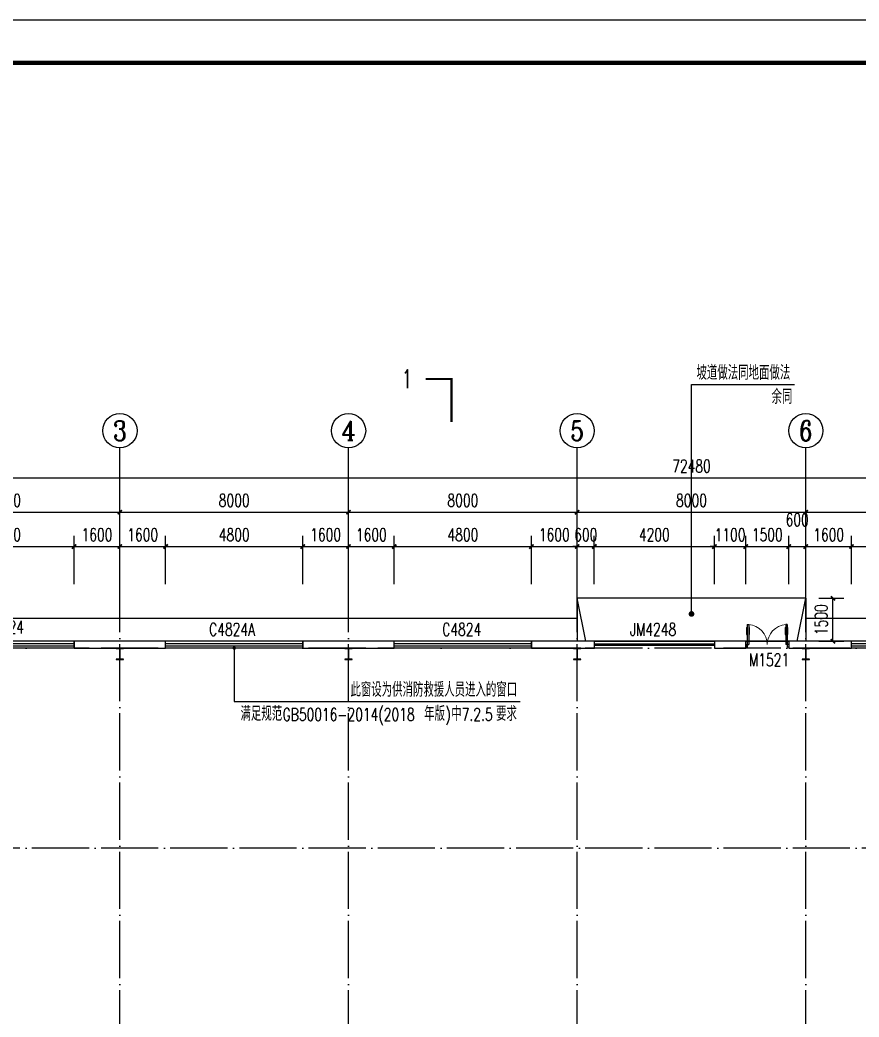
# Model space of a CAD drawing. Extents: x 170967 to 297117, y -33682 to 593582.
# Drawn here: x 205769 to 235129, y 464777 to 499638 of the extents above; entities that cross this region are included whole.
import ezdxf
from ezdxf.enums import TextEntityAlignment as Align

# ---------------------------------------------------------------- set-up
doc = ezdxf.new("R2010")
doc.units = 0
doc.header["$LTSCALE"] = 1000
doc.header["$MEASUREMENT"] = 0
doc.linetypes.add('DASH', pattern=[0.35, 0.25, -0.1])
doc.linetypes.add('DOTE', pattern=[2.42, 2, -0.2, 0.02, -0.2])
doc.layers.get('Defpoints').update_dxf_attribs({"color": 250})
for name, color, linetype in [('0 - 梁柱', 3, 'Continuous'), ('0-建筑立面', 255, 'Continuous'), ('AXIS', 171, 'Continuous'), ('AXIS_TEXT', 7, 'Continuous'), ('DIM_LEAD', 171, 'Continuous'), ('DIM_SYMB', 171, 'Continuous'), ('DOTE', 14, 'DOTE'), ('GROUND', 150, 'Continuous'), ('PUB_DIM', 171, 'Continuous'), ('PUB_TEXT', 7, 'Continuous'), ('STAIR', 3, 'Continuous'), ('TK', 4, 'Continuous'), ('WALL-PARAPET', 6, 'Continuous'), ('WINDOW', 140, 'Continuous'), ('WINDOW_TEXT', 7, 'Continuous')]:
    doc.layers.add(name, color=color, linetype=linetype)
doc.styles.add('_TCH_AXIS', font='COMPLEX', dxfattribs={"bigfont": 'GBCBIG'})
doc.styles.add('_TCH_DIM', font='SIMPLEX', dxfattribs={"bigfont": 'GBCBIG'})
doc.styles.add('_TCH_DIM_T3', font='SIMPLEX', dxfattribs={"width": 0.705882, "bigfont": 'GBCBIG'})
doc.styles.add('_TCH_LABEL', font='COMPLEX', dxfattribs={"bigfont": 'GBCBIG'})
doc.styles.add('_TCH_WINDOW', font='SIMPLEX', dxfattribs={"bigfont": 'GBCBIG'})
doc.styles.add('COMPLEX', font='COMPLEX')
doc.dimstyles.new('_TCH_ARCH&&150', dxfattribs={"dimtxt": 446.25, "dimasz": 150, "dimexe": 375, "dimexo": 450, "dimgap": 189.375, "dimtad": 1, "dimdec": 0, "dimzin": 0, "dimdsep": 46, "dimtxsty": '_TCH_DIM_T3', "dimblk": 'ARCHTICK', "dimcen": 0.09, "dimclrt": 7, "dimazin": 2, "dimtfac": 1, "dimtdec": 0, "dimtix": 1, "dimtmove": 2, "dimatfit": 3, "dimfxl": 0, "dimtolj": 1, "dimtzin": 0, "dimarcsym": 0})

# ---------------------------------------------------------------- blocks, each defined once
blk = doc.blocks.new('A$C670E4FA6')
at = {"layer": '0 - 梁柱'}
h = blk.add_hatch(color=256, dxfattribs=at)
h.paths.add_polyline_path([(125, 0), (0, 0), (0, 12), (120, 12), (120, 200), (125, 200)])
h.paths.add_polyline_path([(250, 0), (125, 0), (125, 200), (130, 200), (130, 12), (250, 12)])
h.paths.add_polyline_path([(250, 388), (130, 388), (130, 200), (125, 200), (125, 400), (250, 400)])
h.paths.add_polyline_path([(125, 200), (120, 200), (120, 388), (0, 388), (0, 400), (125, 400)])
blk.add_lwpolyline([(0, 400), (0, 388), (120, 388), (120, 12), (0, 12), (0, 0), (250, 0), (250, 12), (130, 12), (130, 388), (250, 388), (250, 400)], close=True, dxfattribs=at)
blk = doc.blocks.new('GeYuanFrame_20457670', base_point=(20.09, 4.53))
at = {"layer": 'TK'}
blk.add_lwpolyline([(20.09, 4.53), (20.09, 598.53), (861.09, 598.53), (861.09, 4.53)], close=True, dxfattribs=at)
at = {"layer": 'TK', "const_width": 1}
blk.add_lwpolyline([(45.09, 588.53), (851.09, 588.53), (851.09, 14.53), (45.09, 14.53)], close=True, dxfattribs=at)
blk = doc.blocks.new('$DorLib2D$00000213')
at = {"color": 0, "linetype": 'DASH', "const_width": 0.02}
blk.add_lwpolyline([(0.5, 0), (-0.5, 0)], dxfattribs=at)
blk = doc.blocks.new('$DorLib2D$00000011')
for p, q in [((-0.467, 0.471), (-0.467, -0.062)), ((-0.467, 0.471), (-0.433, 0.471)), ((-0.433, 0.471), (-0.433, 0.004)), ((0.433, 0.471), (0.433, 0.004)), ((0.467, 0.471), (0.433, 0.471)), ((0.467, 0.471), (0.467, -0.062)), ((-0.483, 0.396), (-0.467, 0.396)), ((-0.483, 0.235), (-0.467, 0.235)), ((-0.417, 0.396), (-0.433, 0.396)), ((-0.417, 0.235), (-0.433, 0.235)), ((0.417, 0.396), (0.433, 0.396)), ((0.417, 0.235), (0.433, 0.235)), ((0.483, 0.396), (0.467, 0.396)), ((0.483, 0.235), (0.467, 0.235)), ((-0.5, 0.004), (-0.433, 0.004)), ((-0.5, 0.004), (-0.5, -0.062)), ((0.5, 0.004), (0.433, 0.004)), ((0.5, 0.004), (0.5, -0.062)), ((-0.5, -0.062), (-0.467, -0.062)), ((0.5, -0.062), (0.467, -0.062))]:
    blk.add_line(p, q)
at = {"lineweight": 13}
for p, q in [((-0.483, 0.396), (-0.483, 0.235)), ((-0.417, 0.396), (-0.417, 0.235)), ((0.417, 0.396), (0.417, 0.235)), ((0.483, 0.396), (0.483, 0.235))]:
    blk.add_line(p, q, dxfattribs=at)
for centre, start, end in [((-0.467, 0.004), 0, 85.904), ((0.467, 0.004), 94.096, 180)]:
    blk.add_arc(centre, 0.467, start, end, dxfattribs=at)
blk = doc.blocks.new('$TCHSYS$WIN2D')
for p, q in [((-0.5, 0.5), (0.5, 0.5)), ((-0.5, 0.5), (-0.5, -0.5)), ((0.5, 0.5), (0.5, -0.5)), ((0.5, 0.1667), (-0.5, 0.1667)), ((0.5, -0.1667), (-0.5, -0.1667)), ((-0.5, -0.5), (0.5, -0.5))]:
    blk.add_line(p, q)
blk = doc.blocks.new('_AXISO')
blk.add_circle((0, 0), 0.5)
at = {"layer": 'AXIS_TEXT', "style": 'COMPLEX', "width": 1.041667}
blk.add_attdef('A', text='', height=0.56, dxfattribs=at).set_placement((-0.25, -0.28), (0.25, -0.28), align=Align.FIT)
blk = doc.blocks.new('_ArchTick')
at = {"color": 0, "linetype": 'ByBlock', "const_width": 0.4}
blk.add_lwpolyline([(-0.5, -0.5), (0.5, 0.5)], dxfattribs=at)
blk = doc.blocks.new('*D69')
at = {"layer": 'AXIS', "color": 0, "lineweight": -2}
for p, q in [((193026, 479127), (193026, 484002)), ((265506, 479127), (265506, 484002)), ((193026, 483627), (265506, 483627))]:
    blk.add_line(p, q, dxfattribs=at)
at = {"layer": 'Defpoints', "color": 0}
for p in [(265506, 483627), (193026, 478677), (265506, 478677)]:
    blk.add_point(p, dxfattribs=at)
at = {"layer": 'AXIS', "color": 0, "lineweight": -2, "xscale": 150, "yscale": 150, "zscale": 150, "rotation": 180}
blk.add_blockref('_ArchTick', (193026, 483627), dxfattribs=at)
at = {"layer": 'AXIS', "color": 0, "lineweight": -2, "xscale": 150, "yscale": 150, "zscale": 150}
blk.add_blockref('_ArchTick', (265506, 483627), dxfattribs=at)
at = {"layer": 'AXIS', "color": 7, "insert": (229266, 484040), "char_height": 446.2, "attachment_point": 5, "style": '_TCH_DIM_T3'}
blk.add_mtext('\\A1;72480', dxfattribs=at)
blk = doc.blocks.new('*D73')
at = {"layer": 'AXIS', "color": 0, "lineweight": -2}
for p, q in [((201266, 479127), (201266, 482802)), ((209266, 479127), (209266, 482802)), ((201266, 482427), (209266, 482427))]:
    blk.add_line(p, q, dxfattribs=at)
at = {"layer": 'Defpoints', "color": 0}
for p in [(209266, 482427), (201266, 478677), (209266, 478677)]:
    blk.add_point(p, dxfattribs=at)
at = {"layer": 'AXIS', "color": 0, "lineweight": -2, "xscale": 150, "yscale": 150, "zscale": 150, "rotation": 180}
blk.add_blockref('_ArchTick', (201266, 482427), dxfattribs=at)
at = {"layer": 'AXIS', "color": 0, "lineweight": -2, "xscale": 150, "yscale": 150, "zscale": 150}
blk.add_blockref('_ArchTick', (209266, 482427), dxfattribs=at)
at = {"layer": 'AXIS', "color": 7, "insert": (205266, 482840), "char_height": 446.2, "attachment_point": 5, "style": '_TCH_DIM_T3'}
blk.add_mtext('\\A1;8000', dxfattribs=at)
blk = doc.blocks.new('*D74')
at = {"layer": 'AXIS', "color": 0, "lineweight": -2}
for p, q in [((209266, 479127), (209266, 482802)), ((217266, 479127), (217266, 482802)), ((209266, 482427), (217266, 482427))]:
    blk.add_line(p, q, dxfattribs=at)
at = {"layer": 'Defpoints', "color": 0}
for p in [(217266, 482427), (209266, 478677), (217266, 478677)]:
    blk.add_point(p, dxfattribs=at)
at = {"layer": 'AXIS', "color": 0, "lineweight": -2, "xscale": 150, "yscale": 150, "zscale": 150, "rotation": 180}
blk.add_blockref('_ArchTick', (209266, 482427), dxfattribs=at)
at = {"layer": 'AXIS', "color": 0, "lineweight": -2, "xscale": 150, "yscale": 150, "zscale": 150}
blk.add_blockref('_ArchTick', (217266, 482427), dxfattribs=at)
at = {"layer": 'AXIS', "color": 7, "insert": (213266, 482840), "char_height": 446.2, "attachment_point": 5, "style": '_TCH_DIM_T3'}
blk.add_mtext('\\A1;8000', dxfattribs=at)
blk = doc.blocks.new('*D75')
at = {"layer": 'AXIS', "color": 0, "lineweight": -2}
for p, q in [((217266, 479127), (217266, 482802)), ((225266, 479127), (225266, 482802)), ((217266, 482427), (225266, 482427))]:
    blk.add_line(p, q, dxfattribs=at)
at = {"layer": 'Defpoints', "color": 0}
for p in [(225266, 482427), (217266, 478677), (225266, 478677)]:
    blk.add_point(p, dxfattribs=at)
at = {"layer": 'AXIS', "color": 0, "lineweight": -2, "xscale": 150, "yscale": 150, "zscale": 150, "rotation": 180}
blk.add_blockref('_ArchTick', (217266, 482427), dxfattribs=at)
at = {"layer": 'AXIS', "color": 0, "lineweight": -2, "xscale": 150, "yscale": 150, "zscale": 150}
blk.add_blockref('_ArchTick', (225266, 482427), dxfattribs=at)
at = {"layer": 'AXIS', "color": 7, "insert": (221266, 482840), "char_height": 446.2, "attachment_point": 5, "style": '_TCH_DIM_T3'}
blk.add_mtext('\\A1;8000', dxfattribs=at)
blk = doc.blocks.new('*D76')
at = {"layer": 'AXIS', "color": 0, "lineweight": -2}
for p, q in [((225266, 479127), (225266, 482802)), ((233266, 479127), (233266, 482802)), ((225266, 482427), (233266, 482427))]:
    blk.add_line(p, q, dxfattribs=at)
at = {"layer": 'Defpoints', "color": 0}
for p in [(233266, 482427), (225266, 478677), (233266, 478677)]:
    blk.add_point(p, dxfattribs=at)
at = {"layer": 'AXIS', "color": 0, "lineweight": -2, "xscale": 150, "yscale": 150, "zscale": 150, "rotation": 180}
blk.add_blockref('_ArchTick', (225266, 482427), dxfattribs=at)
at = {"layer": 'AXIS', "color": 0, "lineweight": -2, "xscale": 150, "yscale": 150, "zscale": 150}
blk.add_blockref('_ArchTick', (233266, 482427), dxfattribs=at)
at = {"layer": 'AXIS', "color": 7, "insert": (229266, 482840), "char_height": 446.2, "attachment_point": 5, "style": '_TCH_DIM_T3'}
blk.add_mtext('\\A1;8000', dxfattribs=at)
blk = doc.blocks.new('*D77')
at = {"layer": 'AXIS', "color": 0, "lineweight": -2}
for p, q in [((233266, 479127), (233266, 482802)), ((241266, 479127), (241266, 482802)), ((233266, 482427), (241266, 482427))]:
    blk.add_line(p, q, dxfattribs=at)
at = {"layer": 'Defpoints', "color": 0}
for p in [(241266, 482427), (233266, 478677), (241266, 478677)]:
    blk.add_point(p, dxfattribs=at)
at = {"layer": 'AXIS', "color": 0, "lineweight": -2, "xscale": 150, "yscale": 150, "zscale": 150, "rotation": 180}
blk.add_blockref('_ArchTick', (233266, 482427), dxfattribs=at)
at = {"layer": 'AXIS', "color": 0, "lineweight": -2, "xscale": 150, "yscale": 150, "zscale": 150}
blk.add_blockref('_ArchTick', (241266, 482427), dxfattribs=at)
at = {"layer": 'AXIS', "color": 7, "insert": (237266, 482840), "char_height": 446.2, "attachment_point": 5, "style": '_TCH_DIM_T3'}
blk.add_mtext('\\A1;8000', dxfattribs=at)
blk = doc.blocks.new('*D207')
at = {"layer": 'Defpoints', "color": 0}
for p in [(207666, 481227), (202866, 479457), (207666, 479457)]:
    blk.add_point(p, dxfattribs=at)
at = {"layer": 'PUB_DIM', "color": 0, "lineweight": -2}
for p, q in [((202866, 479907), (202866, 481602)), ((207666, 479907), (207666, 481602)), ((202866, 481227), (207666, 481227))]:
    blk.add_line(p, q, dxfattribs=at)
at = {"layer": 'PUB_DIM', "color": 0, "lineweight": -2, "xscale": 150, "yscale": 150, "zscale": 150, "rotation": 180}
blk.add_blockref('_ArchTick', (202866, 481227), dxfattribs=at)
at = {"layer": 'PUB_DIM', "color": 0, "lineweight": -2, "xscale": 150, "yscale": 150, "zscale": 150}
blk.add_blockref('_ArchTick', (207666, 481227), dxfattribs=at)
at = {"layer": 'PUB_DIM', "color": 7, "insert": (205266, 481640), "char_height": 446.2, "attachment_point": 5, "style": '_TCH_DIM_T3'}
blk.add_mtext('\\A1;4800', dxfattribs=at)
blk = doc.blocks.new('*D208')
at = {"layer": 'Defpoints', "color": 0}
for p in [(209266, 481227), (207666, 479457), (209266, 479457)]:
    blk.add_point(p, dxfattribs=at)
at = {"layer": 'PUB_DIM', "color": 0, "lineweight": -2}
for p, q in [((207666, 479907), (207666, 481602)), ((209266, 479907), (209266, 481602)), ((207666, 481227), (209266, 481227))]:
    blk.add_line(p, q, dxfattribs=at)
at = {"layer": 'PUB_DIM', "color": 0, "lineweight": -2, "xscale": 150, "yscale": 150, "zscale": 150, "rotation": 180}
blk.add_blockref('_ArchTick', (207666, 481227), dxfattribs=at)
at = {"layer": 'PUB_DIM', "color": 0, "lineweight": -2, "xscale": 150, "yscale": 150, "zscale": 150}
blk.add_blockref('_ArchTick', (209266, 481227), dxfattribs=at)
at = {"layer": 'PUB_DIM', "color": 7, "insert": (208466, 481640), "char_height": 446.2, "attachment_point": 5, "style": '_TCH_DIM_T3'}
blk.add_mtext('\\A1;1600', dxfattribs=at)
blk = doc.blocks.new('*D209')
at = {"layer": 'Defpoints', "color": 0}
for p in [(210866, 481227), (209266, 479457), (210866, 479457)]:
    blk.add_point(p, dxfattribs=at)
at = {"layer": 'PUB_DIM', "color": 0, "lineweight": -2}
for p, q in [((209266, 479907), (209266, 481602)), ((210866, 479907), (210866, 481602)), ((209266, 481227), (210866, 481227))]:
    blk.add_line(p, q, dxfattribs=at)
at = {"layer": 'PUB_DIM', "color": 0, "lineweight": -2, "xscale": 150, "yscale": 150, "zscale": 150, "rotation": 180}
blk.add_blockref('_ArchTick', (209266, 481227), dxfattribs=at)
at = {"layer": 'PUB_DIM', "color": 0, "lineweight": -2, "xscale": 150, "yscale": 150, "zscale": 150}
blk.add_blockref('_ArchTick', (210866, 481227), dxfattribs=at)
at = {"layer": 'PUB_DIM', "color": 7, "insert": (210066, 481640), "char_height": 446.2, "attachment_point": 5, "style": '_TCH_DIM_T3'}
blk.add_mtext('\\A1;1600', dxfattribs=at)
blk = doc.blocks.new('*D210')
at = {"layer": 'Defpoints', "color": 0}
for p in [(215666, 481227), (210866, 479457), (215666, 479457)]:
    blk.add_point(p, dxfattribs=at)
at = {"layer": 'PUB_DIM', "color": 0, "lineweight": -2}
for p, q in [((210866, 479907), (210866, 481602)), ((215666, 479907), (215666, 481602)), ((210866, 481227), (215666, 481227))]:
    blk.add_line(p, q, dxfattribs=at)
at = {"layer": 'PUB_DIM', "color": 0, "lineweight": -2, "xscale": 150, "yscale": 150, "zscale": 150, "rotation": 180}
blk.add_blockref('_ArchTick', (210866, 481227), dxfattribs=at)
at = {"layer": 'PUB_DIM', "color": 0, "lineweight": -2, "xscale": 150, "yscale": 150, "zscale": 150}
blk.add_blockref('_ArchTick', (215666, 481227), dxfattribs=at)
at = {"layer": 'PUB_DIM', "color": 7, "insert": (213266, 481640), "char_height": 446.2, "attachment_point": 5, "style": '_TCH_DIM_T3'}
blk.add_mtext('\\A1;4800', dxfattribs=at)
blk = doc.blocks.new('*D211')
at = {"layer": 'Defpoints', "color": 0}
for p in [(217266, 481227), (215666, 479457), (217266, 479457)]:
    blk.add_point(p, dxfattribs=at)
at = {"layer": 'PUB_DIM', "color": 0, "lineweight": -2}
for p, q in [((215666, 479907), (215666, 481602)), ((217266, 479907), (217266, 481602)), ((215666, 481227), (217266, 481227))]:
    blk.add_line(p, q, dxfattribs=at)
at = {"layer": 'PUB_DIM', "color": 0, "lineweight": -2, "xscale": 150, "yscale": 150, "zscale": 150, "rotation": 180}
blk.add_blockref('_ArchTick', (215666, 481227), dxfattribs=at)
at = {"layer": 'PUB_DIM', "color": 0, "lineweight": -2, "xscale": 150, "yscale": 150, "zscale": 150}
blk.add_blockref('_ArchTick', (217266, 481227), dxfattribs=at)
at = {"layer": 'PUB_DIM', "color": 7, "insert": (216466, 481640), "char_height": 446.2, "attachment_point": 5, "style": '_TCH_DIM_T3'}
blk.add_mtext('\\A1;1600', dxfattribs=at)
blk = doc.blocks.new('*D212')
at = {"layer": 'Defpoints', "color": 0}
for p in [(218866, 481227), (217266, 479457), (218866, 479457)]:
    blk.add_point(p, dxfattribs=at)
at = {"layer": 'PUB_DIM', "color": 0, "lineweight": -2}
for p, q in [((217266, 479907), (217266, 481602)), ((218866, 479907), (218866, 481602)), ((217266, 481227), (218866, 481227))]:
    blk.add_line(p, q, dxfattribs=at)
at = {"layer": 'PUB_DIM', "color": 0, "lineweight": -2, "xscale": 150, "yscale": 150, "zscale": 150, "rotation": 180}
blk.add_blockref('_ArchTick', (217266, 481227), dxfattribs=at)
at = {"layer": 'PUB_DIM', "color": 0, "lineweight": -2, "xscale": 150, "yscale": 150, "zscale": 150}
blk.add_blockref('_ArchTick', (218866, 481227), dxfattribs=at)
at = {"layer": 'PUB_DIM', "color": 7, "insert": (218066, 481640), "char_height": 446.2, "attachment_point": 5, "style": '_TCH_DIM_T3'}
blk.add_mtext('\\A1;1600', dxfattribs=at)
blk = doc.blocks.new('*D213')
at = {"layer": 'Defpoints', "color": 0}
for p in [(223666, 481227), (218866, 479457), (223666, 479457)]:
    blk.add_point(p, dxfattribs=at)
at = {"layer": 'PUB_DIM', "color": 0, "lineweight": -2}
for p, q in [((218866, 479907), (218866, 481602)), ((223666, 479907), (223666, 481602)), ((218866, 481227), (223666, 481227))]:
    blk.add_line(p, q, dxfattribs=at)
at = {"layer": 'PUB_DIM', "color": 0, "lineweight": -2, "xscale": 150, "yscale": 150, "zscale": 150, "rotation": 180}
blk.add_blockref('_ArchTick', (218866, 481227), dxfattribs=at)
at = {"layer": 'PUB_DIM', "color": 0, "lineweight": -2, "xscale": 150, "yscale": 150, "zscale": 150}
blk.add_blockref('_ArchTick', (223666, 481227), dxfattribs=at)
at = {"layer": 'PUB_DIM', "color": 7, "insert": (221266, 481640), "char_height": 446.2, "attachment_point": 5, "style": '_TCH_DIM_T3'}
blk.add_mtext('\\A1;4800', dxfattribs=at)
blk = doc.blocks.new('*D214')
at = {"layer": 'Defpoints', "color": 0}
for p in [(225266, 481227), (223666, 479457), (225266, 479457)]:
    blk.add_point(p, dxfattribs=at)
at = {"layer": 'PUB_DIM', "color": 0, "lineweight": -2}
for p, q in [((223666, 479907), (223666, 481602)), ((225266, 479907), (225266, 481602)), ((223666, 481227), (225266, 481227))]:
    blk.add_line(p, q, dxfattribs=at)
at = {"layer": 'PUB_DIM', "color": 0, "lineweight": -2, "xscale": 150, "yscale": 150, "zscale": 150, "rotation": 180}
blk.add_blockref('_ArchTick', (223666, 481227), dxfattribs=at)
at = {"layer": 'PUB_DIM', "color": 0, "lineweight": -2, "xscale": 150, "yscale": 150, "zscale": 150}
blk.add_blockref('_ArchTick', (225266, 481227), dxfattribs=at)
at = {"layer": 'PUB_DIM', "color": 7, "insert": (224466, 481640), "char_height": 446.2, "attachment_point": 5, "style": '_TCH_DIM_T3'}
blk.add_mtext('\\A1;1600', dxfattribs=at)
blk = doc.blocks.new('*D215')
at = {"layer": 'Defpoints', "color": 0}
for p in [(225866, 481227), (225266, 479457), (225866, 479457)]:
    blk.add_point(p, dxfattribs=at)
at = {"layer": 'PUB_DIM', "color": 0, "lineweight": -2}
for p, q in [((225266, 479907), (225266, 481602)), ((225866, 479907), (225866, 481602)), ((225266, 481227), (225116, 481227)), ((225266, 481227), (225866, 481227)), ((225866, 481227), (226016, 481227))]:
    blk.add_line(p, q, dxfattribs=at)
at = {"layer": 'PUB_DIM', "color": 0, "lineweight": -2, "xscale": 150, "yscale": 150, "zscale": 150}
blk.add_blockref('_ArchTick', (225266, 481227), dxfattribs=at)
at = {"layer": 'PUB_DIM', "color": 0, "lineweight": -2, "xscale": 150, "yscale": 150, "zscale": 150, "rotation": 180}
blk.add_blockref('_ArchTick', (225866, 481227), dxfattribs=at)
at = {"layer": 'PUB_DIM', "color": 7, "insert": (225566, 481640), "char_height": 446.2, "attachment_point": 5, "style": '_TCH_DIM_T3'}
blk.add_mtext('\\A1;600', dxfattribs=at)
blk = doc.blocks.new('*D216')
at = {"layer": 'Defpoints', "color": 0}
for p in [(230066, 481227), (225866, 479457), (230066, 479457)]:
    blk.add_point(p, dxfattribs=at)
at = {"layer": 'PUB_DIM', "color": 0, "lineweight": -2}
for p, q in [((225866, 479907), (225866, 481602)), ((230066, 479907), (230066, 481602)), ((225866, 481227), (230066, 481227))]:
    blk.add_line(p, q, dxfattribs=at)
at = {"layer": 'PUB_DIM', "color": 0, "lineweight": -2, "xscale": 150, "yscale": 150, "zscale": 150, "rotation": 180}
blk.add_blockref('_ArchTick', (225866, 481227), dxfattribs=at)
at = {"layer": 'PUB_DIM', "color": 0, "lineweight": -2, "xscale": 150, "yscale": 150, "zscale": 150}
blk.add_blockref('_ArchTick', (230066, 481227), dxfattribs=at)
at = {"layer": 'PUB_DIM', "color": 7, "insert": (227966, 481640), "char_height": 446.2, "attachment_point": 5, "style": '_TCH_DIM_T3'}
blk.add_mtext('\\A1;4200', dxfattribs=at)
blk = doc.blocks.new('*D217')
at = {"layer": 'Defpoints', "color": 0}
for p in [(231166, 481227), (230066, 479457), (231166, 479457)]:
    blk.add_point(p, dxfattribs=at)
at = {"layer": 'PUB_DIM', "color": 0, "lineweight": -2}
for p, q in [((230066, 479907), (230066, 481602)), ((231166, 479907), (231166, 481602)), ((230066, 481227), (229916, 481227)), ((230066, 481227), (231166, 481227)), ((231166, 481227), (231316, 481227))]:
    blk.add_line(p, q, dxfattribs=at)
at = {"layer": 'PUB_DIM', "color": 0, "lineweight": -2, "xscale": 150, "yscale": 150, "zscale": 150}
blk.add_blockref('_ArchTick', (230066, 481227), dxfattribs=at)
at = {"layer": 'PUB_DIM', "color": 0, "lineweight": -2, "xscale": 150, "yscale": 150, "zscale": 150, "rotation": 180}
blk.add_blockref('_ArchTick', (231166, 481227), dxfattribs=at)
at = {"layer": 'PUB_DIM', "color": 7, "insert": (230616, 481640), "char_height": 446.2, "attachment_point": 5, "style": '_TCH_DIM_T3'}
blk.add_mtext('\\A1;1100', dxfattribs=at)
blk = doc.blocks.new('*D218')
at = {"layer": 'Defpoints', "color": 0}
for p in [(232666, 481227), (231166, 479457), (232666, 479457)]:
    blk.add_point(p, dxfattribs=at)
at = {"layer": 'PUB_DIM', "color": 0, "lineweight": -2}
for p, q in [((231166, 479907), (231166, 481602)), ((232666, 479907), (232666, 481602)), ((231166, 481227), (232666, 481227))]:
    blk.add_line(p, q, dxfattribs=at)
at = {"layer": 'PUB_DIM', "color": 0, "lineweight": -2, "xscale": 150, "yscale": 150, "zscale": 150, "rotation": 180}
blk.add_blockref('_ArchTick', (231166, 481227), dxfattribs=at)
at = {"layer": 'PUB_DIM', "color": 0, "lineweight": -2, "xscale": 150, "yscale": 150, "zscale": 150}
blk.add_blockref('_ArchTick', (232666, 481227), dxfattribs=at)
at = {"layer": 'PUB_DIM', "color": 7, "insert": (231916, 481640), "char_height": 446.2, "attachment_point": 5, "style": '_TCH_DIM_T3'}
blk.add_mtext('\\A1;1500', dxfattribs=at)
blk = doc.blocks.new('*D219')
at = {"layer": 'Defpoints', "color": 0}
for p in [(233266, 481227), (232666, 479457), (233266, 479457)]:
    blk.add_point(p, dxfattribs=at)
at = {"layer": 'PUB_DIM', "color": 0, "lineweight": -2}
for p, q in [((232666, 479907), (232666, 481602)), ((233266, 479907), (233266, 481602)), ((232666, 481227), (233266, 481227))]:
    blk.add_line(p, q, dxfattribs=at)
at = {"layer": 'PUB_DIM', "color": 0, "lineweight": -2, "xscale": 150, "yscale": 150, "zscale": 150, "rotation": 180}
blk.add_blockref('_ArchTick', (232666, 481227), dxfattribs=at)
at = {"layer": 'PUB_DIM', "color": 0, "lineweight": -2, "xscale": 150, "yscale": 150, "zscale": 150}
blk.add_blockref('_ArchTick', (233266, 481227), dxfattribs=at)
at = {"layer": 'PUB_DIM', "color": 7, "insert": (232966, 482165), "char_height": 446.2, "attachment_point": 5, "style": '_TCH_DIM_T3'}
blk.add_mtext('\\A1;600', dxfattribs=at)
blk = doc.blocks.new('*D220')
at = {"layer": 'Defpoints', "color": 0}
for p in [(234866, 481227), (233266, 479457), (234866, 479457)]:
    blk.add_point(p, dxfattribs=at)
at = {"layer": 'PUB_DIM', "color": 0, "lineweight": -2}
for p, q in [((233266, 479907), (233266, 481602)), ((234866, 479907), (234866, 481602)), ((233266, 481227), (234866, 481227))]:
    blk.add_line(p, q, dxfattribs=at)
at = {"layer": 'PUB_DIM', "color": 0, "lineweight": -2, "xscale": 150, "yscale": 150, "zscale": 150, "rotation": 180}
blk.add_blockref('_ArchTick', (233266, 481227), dxfattribs=at)
at = {"layer": 'PUB_DIM', "color": 0, "lineweight": -2, "xscale": 150, "yscale": 150, "zscale": 150}
blk.add_blockref('_ArchTick', (234866, 481227), dxfattribs=at)
at = {"layer": 'PUB_DIM', "color": 7, "insert": (234066, 481640), "char_height": 446.2, "attachment_point": 5, "style": '_TCH_DIM_T3'}
blk.add_mtext('\\A1;1600', dxfattribs=at)
blk = doc.blocks.new('*D221')
at = {"layer": 'Defpoints', "color": 0}
for p in [(239666, 481227), (234866, 479457), (239666, 479457)]:
    blk.add_point(p, dxfattribs=at)
at = {"layer": 'PUB_DIM', "color": 0, "lineweight": -2}
for p, q in [((234866, 479907), (234866, 481602)), ((239666, 479907), (239666, 481602)), ((234866, 481227), (239666, 481227))]:
    blk.add_line(p, q, dxfattribs=at)
at = {"layer": 'PUB_DIM', "color": 0, "lineweight": -2, "xscale": 150, "yscale": 150, "zscale": 150, "rotation": 180}
blk.add_blockref('_ArchTick', (234866, 481227), dxfattribs=at)
at = {"layer": 'PUB_DIM', "color": 0, "lineweight": -2, "xscale": 150, "yscale": 150, "zscale": 150}
blk.add_blockref('_ArchTick', (239666, 481227), dxfattribs=at)
at = {"layer": 'PUB_DIM', "color": 7, "insert": (237266, 481640), "char_height": 446.2, "attachment_point": 5, "style": '_TCH_DIM_T3'}
blk.add_mtext('\\A1;4800', dxfattribs=at)
blk = doc.blocks.new('*D296')
at = {"layer": 'Defpoints', "color": 0}
for p in [(233266, 479417), (234216, 479417), (233266, 477917)]:
    blk.add_point(p, dxfattribs=at)
at = {"layer": 'PUB_DIM', "color": 0, "lineweight": -2}
for p, q in [((233716, 479417), (234591, 479417)), ((234216, 477917), (234216, 479417)), ((233716, 477917), (234591, 477917))]:
    blk.add_line(p, q, dxfattribs=at)
at = {"layer": 'PUB_DIM', "color": 0, "lineweight": -2, "xscale": 150, "yscale": 150, "zscale": 150}
for p, rotation in [((234216, 479417), 90), ((234216, 477917), 270)]:
    blk.add_blockref('_ArchTick', p, dxfattribs=dict(at, rotation=rotation))
at = {"layer": 'PUB_DIM', "color": 7, "insert": (233803, 478667), "char_height": 446.2, "attachment_point": 5, "rotation": 90, "style": '_TCH_DIM_T3'}
blk.add_mtext('\\A1;1500', dxfattribs=at)

msp = doc.modelspace()

# ---------------------------------------------------------------- linework, layer by layer
at = {"layer": 'AXIS'}
for p, q in [((209265.9, 478677), (209265.9, 484677)), ((217265.9, 478677), (217265.9, 484677)), ((225265.9, 478677), (225265.9, 484677)), ((233265.9, 478677), (233265.9, 484677))]:
    msp.add_line(p, q, dxfattribs=at)
at = {"layer": 'DIM_LEAD'}
for p, q in [((229265.9, 478872.5), (229265.9, 486898.1)), ((229265.9, 486898.1), (232865.7, 486898.1)), ((213265.9, 477677), (213265.9, 475815.4)), ((213265.9, 475815.4), (223265.9, 475815.4))]:
    msp.add_line(p, q, dxfattribs=at)
for points, const_width in [([(229265.9, 478822.5, 1), (229265.9, 478922.5, 1)], 100), ([(213265.9, 477707, 1), (213265.9, 477647, 1)], 60)]:
    msp.add_lwpolyline(points, format="xyb", close=True, dxfattribs=dict(at, const_width=const_width))
at = {"layer": 'DIM_SYMB', "const_width": 75}
msp.add_lwpolyline([(220867.2, 485587.2), (220867.2, 487087.2), (219967.2, 487087.2)], dxfattribs=at)
at = {"layer": 'DOTE'}
for p, q in [((209265.9, 434677), (209265.9, 478677)), ((217265.9, 434677), (217265.9, 478677)), ((225265.9, 434677), (225265.9, 478677)), ((233265.9, 434677), (233265.9, 478677)), ((266265.9, 477677), (192265.9, 477677)), ((266265.9, 470677), (192265.9, 470677))]:
    msp.add_line(p, q, dxfattribs=at)
at = {"layer": 'GROUND'}
for p, q in [((225265.9, 478717), (192225.9, 478717)), ((266305.9, 478717), (233265.9, 478717)), ((225265.9, 477917), (193025.9, 477917)), ((265505.9, 477917), (233265.9, 477917))]:
    msp.add_line(p, q, dxfattribs=at)
at = {"layer": 'STAIR'}
for p, q in [((233265.9, 479417), (225265.9, 479417)), ((225265.9, 479417), (225265.9, 477917)), ((225565.9, 477917), (225265.9, 479417)), ((232965.9, 477917), (233265.9, 479417)), ((233265.9, 479417), (233265.9, 477917)), ((233265.9, 477917), (225265.9, 477917))]:
    msp.add_line(p, q, dxfattribs=at)
at = {"layer": 'WALL-PARAPET'}
for p, q in [((210865.9, 477917), (207665.9, 477917)), ((207665.9, 477917), (207665.9, 477677)), ((207665.9, 477677), (210865.9, 477677)), ((210865.9, 477677), (210865.9, 477917)), ((218865.9, 477917), (215665.9, 477917)), ((215665.9, 477917), (215665.9, 477677)), ((215665.9, 477677), (218865.9, 477677)), ((218865.9, 477677), (218865.9, 477917)), ((225866.4, 477917), (223665.9, 477917)), ((223665.9, 477917), (223665.9, 477677)), ((223665.9, 477677), (225866.4, 477677)), ((225866.4, 477677), (225866.4, 477917)), ((231165.9, 477917), (230066.4, 477917)), ((230066.4, 477917), (230066.4, 477677)), ((230066.4, 477677), (231165.9, 477677)), ((231165.9, 477677), (231165.9, 477917)), ((234865.9, 477917), (232665.9, 477917)), ((232665.9, 477917), (232665.9, 477677)), ((232665.9, 477677), (234865.9, 477677)), ((234865.9, 477677), (234865.9, 477917))]:
    msp.add_line(p, q, dxfattribs=at)
at = {"layer": 'WINDOW'}
for p, q in [((225866.4, 477917), (230066.4, 477917)), ((231165.9, 477917), (232665.9, 477917))]:
    msp.add_line(p, q, dxfattribs=at)

# ---------------------------------------------------------------- block references
at = {"layer": '0 - 梁柱', "rotation": 180}
for p in [(209390.9, 477677), (217390.9, 477677), (225390.9, 477677), (233390.9, 477677)]:
    msp.add_blockref('A$C670E4FA6', p, dxfattribs=at)
at = {"layer": '0-建筑立面', "xscale": 150, "yscale": 150, "zscale": 150}
msp.add_blockref('GeYuanFrame_20457670', (170967.1, 410538.3), dxfattribs=at)
at = {"layer": 'AXIS'}
ref = msp.add_blockref('_AXISO', (209265.9, 485277), dxfattribs=dict(at, xscale=1200, yscale=1200, zscale=1200))
ref.add_attrib('A', '3', dxfattribs={"layer": 'AXIS_TEXT', "height": 698.9, "style": '_TCH_AXIS'}).set_placement((209032.9, 484927.6), (209498.9, 484927.6), align=Align.FIT)
ref = msp.add_blockref('_AXISO', (217265.9, 485277), dxfattribs=dict(at, xscale=1200, yscale=1200, zscale=1200))
ref.add_attrib('A', '4', dxfattribs={"layer": 'AXIS_TEXT', "height": 668.2, "style": '_TCH_AXIS'}).set_placement((217011.4, 484943), (217520.5, 484943), align=Align.FIT)
ref = msp.add_blockref('_AXISO', (225265.9, 485277), dxfattribs=dict(at, xscale=1200, yscale=1200, zscale=1200))
ref.add_attrib('A', '5', dxfattribs={"layer": 'AXIS_TEXT', "height": 698.9, "style": '_TCH_AXIS'}).set_placement((225032.9, 484927.6), (225498.9, 484927.6), align=Align.FIT)
ref = msp.add_blockref('_AXISO', (233265.9, 485277), dxfattribs=dict(at, xscale=1200, yscale=1200, zscale=1200))
ref.add_attrib('A', '6', dxfattribs={"layer": 'AXIS_TEXT', "height": 698.9, "style": '_TCH_AXIS'}).set_placement((233032.9, 484927.6), (233498.9, 484927.6), align=Align.FIT)
at = {"layer": 'WINDOW'}
ref = msp.add_blockref('$TCHSYS$WIN2D', (205265.9, 477797), dxfattribs=dict(at, xscale=-4800, yscale=-240, zscale=-4800))
ref.add_attrib('A', 'C4824', (204545.9, 478188.2), dxfattribs={"layer": 'WINDOW_TEXT', "height": 446.25, "style": '_TCH_WINDOW', "width": 0.705882})
ref = msp.add_blockref('$TCHSYS$WIN2D', (213265.9, 477797), dxfattribs=dict(at, xscale=-4800, yscale=-240, zscale=-4800))
ref.add_attrib('A', 'C4824A', (212388.4, 478106.4), dxfattribs={"layer": 'WINDOW_TEXT', "height": 446.25, "style": '_TCH_WINDOW', "width": 0.705882})
ref = msp.add_blockref('$TCHSYS$WIN2D', (221265.9, 477797), dxfattribs=dict(at, xscale=-4800, yscale=-240, zscale=-4800))
ref.add_attrib('A', 'C4824', (220545.9, 478106.4), dxfattribs={"layer": 'WINDOW_TEXT', "height": 446.25, "style": '_TCH_WINDOW', "width": 0.705882})
ref = msp.add_blockref('$DorLib2D$00000213', (227966.4, 477797), dxfattribs=dict(at, xscale=-4200, yscale=-4200, zscale=-4200))
ref.add_attrib('A', 'JM4248', (227111.4, 478106.4), dxfattribs={"layer": 'WINDOW_TEXT', "height": 446.25, "style": '_TCH_WINDOW', "width": 0.705882})
ref = msp.add_blockref('$DorLib2D$00000011', (231915.9, 477797), dxfattribs=dict(at, xscale=1500, yscale=1500, zscale=1500))
ref.add_attrib('A', 'M1521', (231278.4, 477041.4), dxfattribs={"layer": 'WINDOW_TEXT', "height": 446.25, "style": '_TCH_WINDOW', "width": 0.705882})
ref = msp.add_blockref('$TCHSYS$WIN2D', (237265.9, 477797), dxfattribs=dict(at, xscale=-4800, yscale=-240, zscale=-4800))
ref.add_attrib('A', 'C4824A', (236388.4, 478106.4), dxfattribs={"layer": 'WINDOW_TEXT', "height": 446.25, "style": '_TCH_WINDOW', "width": 0.705882})

# ---------------------------------------------------------------- texts
at = {"layer": 'PUB_TEXT', "width": 0.705882}
for s, height, style, p in [('1', 637.5, '_TCH_LABEL', (219120.8, 486768.4)), ('GB50016-2014(2018', 446.25, '_TCH_DIM', (214961.2, 475132.9)), (')', 446.2, '_TCH_DIM', (220648.4, 475132.9)), ('7.2.5', 446.25, '_TCH_DIM', (221227, 475132.9))]:
    msp.add_text(s, height=height, dxfattribs=dict(at, style=style)).set_placement(p)
at = {"layer": 'PUB_TEXT'}
for s, height, style, p in [('坡道做法同地面做法', 506.38, '_TCH_LABEL', (229440.9, 487055.6)), ('余同', 506.38, '_TCH_LABEL', (232065.9, 486215.6)), ('此窗设为供消防救援人员进入的窗口', 506.383, '_TCH_DIM', (217333.4, 475972.9)), ('满足规范', 506.38, '_TCH_DIM', (213486.7, 475132.9)), ('年版', 506.38, '_TCH_DIM', (219911.2, 475132.9)), ('中', 506.4, '_TCH_DIM', (220858.4, 475132.9)), ('要求', 506.38, '_TCH_DIM', (222427, 475132.9))]:
    msp.add_text(s, height=height, dxfattribs=dict(at, style=style)).set_placement(p)

# ---------------------------------------------------------------- dimensions: what is measured, and where the dimension line sits
at = {"layer": 'AXIS'}
for p1, p2, distance, picture, middle in [((193025.9, 478677), (265505.9, 478677), 4950, '*D69', (229265.9, 484039.5)), ((201265.9, 478677), (209265.9, 478677), 3750, '*D73', (205265.9, 482839.5)), ((209265.9, 478677), (217265.9, 478677), 3750, '*D74', (213265.9, 482839.5)), ((217265.9, 478677), (225265.9, 478677), 3750, '*D75', (221265.9, 482839.5)), ((225265.9, 478677), (233265.9, 478677), 3750, '*D76', (229265.9, 482839.5)), ((233265.9, 478677), (241265.9, 478677), 3750, '*D77', (237265.9, 482839.5))]:
    dim = msp.add_aligned_dim(p1=p1, p2=p2, distance=distance, dimstyle='_TCH_ARCH&&150', dxfattribs=at)
    dim.commit()
    dim.dimension.update_dxf_attribs({"geometry": picture, "text_midpoint": middle})
at = {"layer": 'PUB_DIM'}
dim = msp.add_linear_dim(base=(233265.9, 481227), p1=(232665.9, 479457), p2=(233265.9, 479457), angle=0, dimstyle='_TCH_ARCH&&150', dxfattribs=at)
dim.commit()
dim.dimension.update_dxf_attribs({"geometry": '*D219', "text_midpoint": (232965.9, 482164.5), "dimtype": 161})
for p1, p2, distance, picture, middle in [((202865.9, 479457), (207665.9, 479457), 1770, '*D207', (205265.9, 481639.5)), ((207665.9, 479457), (209265.9, 479457), 1770, '*D208', (208465.9, 481639.5)), ((209265.9, 479457), (210865.9, 479457), 1770, '*D209', (210065.9, 481639.5)), ((210865.9, 479457), (215665.9, 479457), 1770, '*D210', (213265.9, 481639.5)), ((215665.9, 479457), (217265.9, 479457), 1770, '*D211', (216465.9, 481639.5)), ((217265.9, 479457), (218865.9, 479457), 1770, '*D212', (218065.9, 481639.5)), ((218865.9, 479457), (223665.9, 479457), 1770, '*D213', (221265.9, 481639.5)), ((223665.9, 479457), (225265.9, 479457), 1770, '*D214', (224465.9, 481639.5)), ((225265.9241, 479457.0328), (225866.3539, 479457.0328), 1770, '*D215', (225566.139, 481639.5328)), ((225866.4, 479457), (230066.4, 479457), 1770, '*D216', (227966.4, 481639.5)), ((230066.3539, 479457.0328), (231165.9241, 479457.0328), 1770, '*D217', (230616.139, 481639.5328)), ((231165.9, 479457), (232665.9, 479457), 1770, '*D218', (231915.9, 481639.5)), ((233265.9, 479457), (234865.9, 479457), 1770, '*D220', (234065.9, 481639.5)), ((234865.9, 479457), (239665.9, 479457), 1770, '*D221', (237265.9, 481639.5)), ((233265.9, 477917), (233265.9, 479417), -950, '*D296', (233803.4, 478667))]:
    dim = msp.add_aligned_dim(p1=p1, p2=p2, distance=distance, dimstyle='_TCH_ARCH&&150', dxfattribs=at)
    dim.commit()
    dim.dimension.update_dxf_attribs({"geometry": picture, "text_midpoint": middle})

doc.saveas('drawing.dxf')
